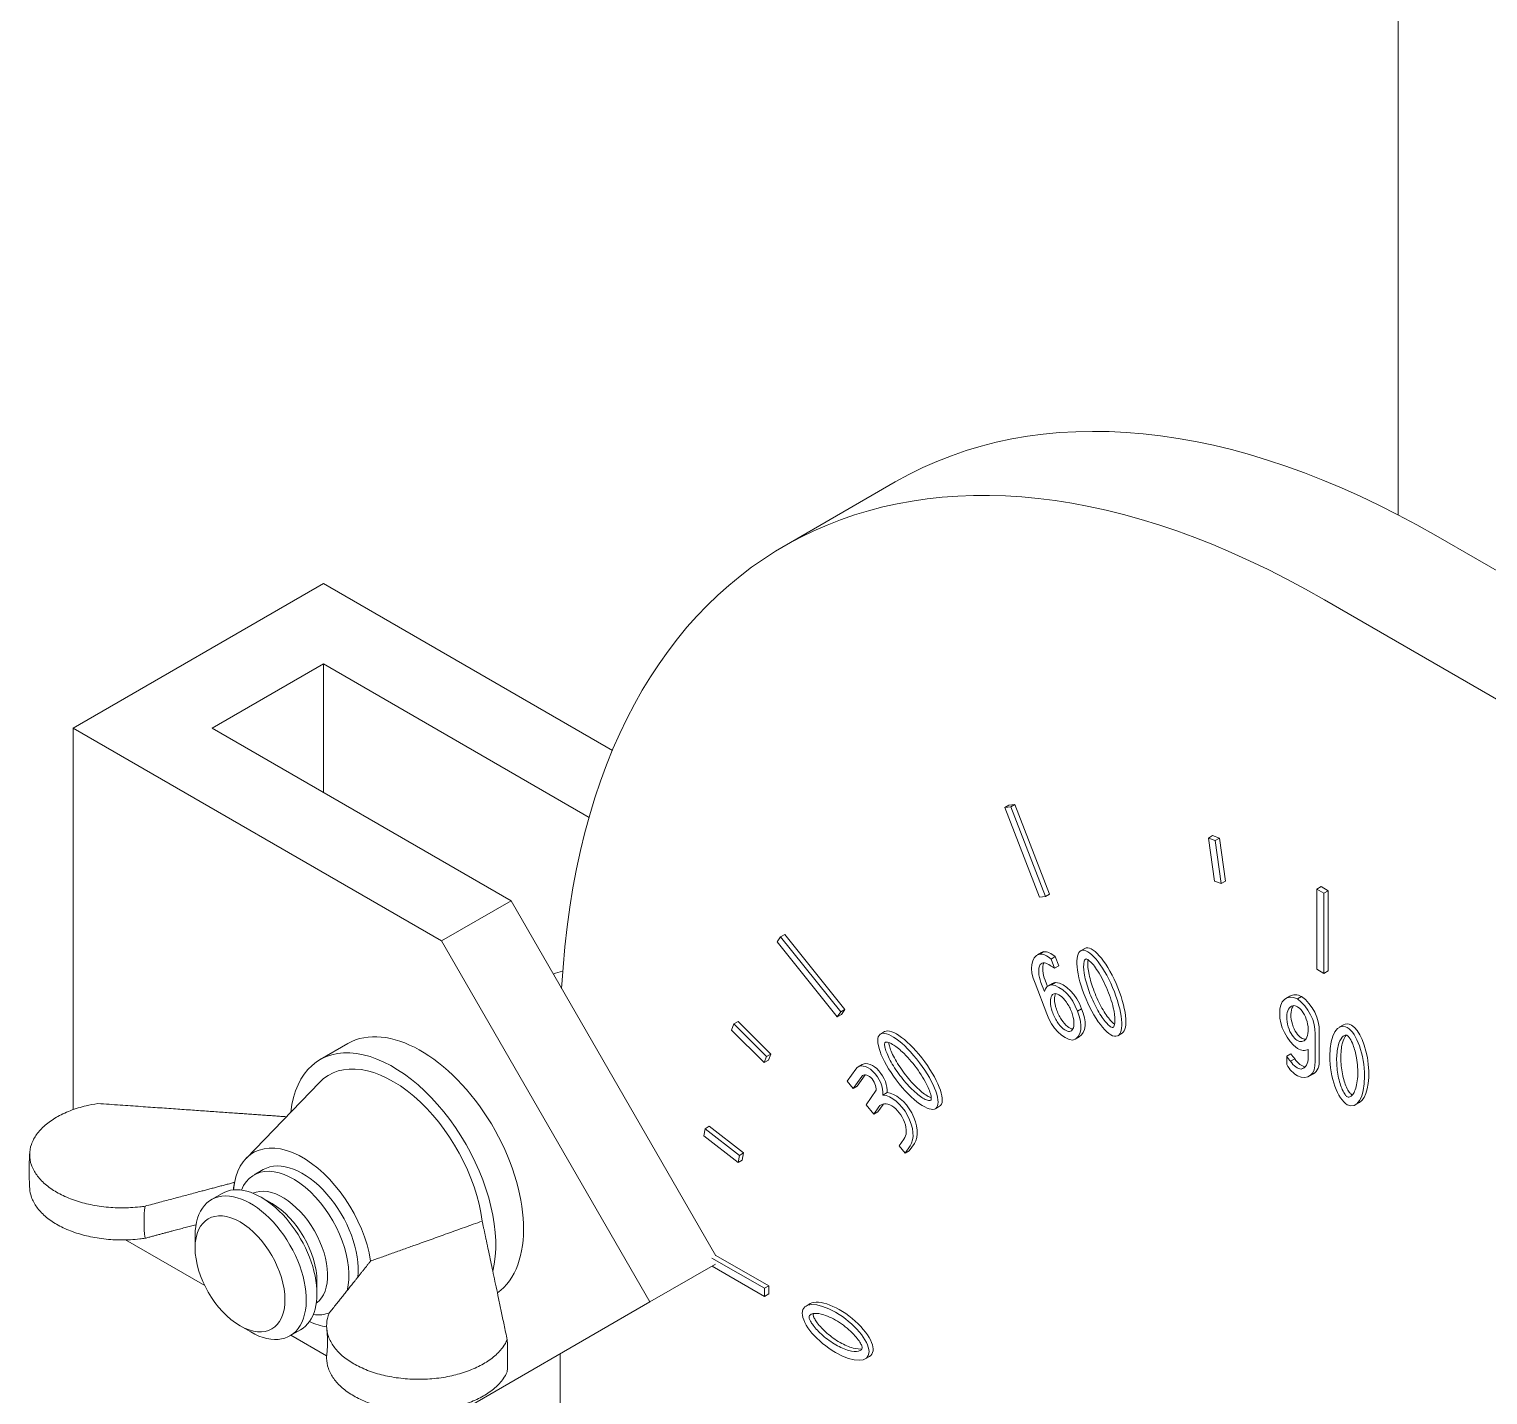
# Model space of a CAD drawing. Header units: inches. Extents: x -350577 to -266477, y -437959 to -377535.
# Drawn here: x -276978.1 to -276903.9, y -406615 to -406545.5 of the extents above; entities that cross this region are included whole.
import ezdxf

# ---------------------------------------------------------------- set-up
doc = ezdxf.new("R2010")
doc.units = ezdxf.units.IN
doc.header["$MEASUREMENT"] = 0
doc.layers.add('ORGINAL (itatec)', color=3, linetype='Continuous', lineweight=9)

msp = doc.modelspace()

# ---------------------------------------------------------------- linework, layer by layer
at = {"layer": 'ORGINAL (itatec)', "extrusion": (-5.55112e-17, 0.816497, 0.57735)}
for p, q in [((-276908.427, -406570.204), (-276908.427, -406482.032)), ((-276939.666, -406571.799), (-276934.009, -406568.533)), ((-276906.509, -406571.257), (-276897.317, -406576.564)), ((-276963.107, -406573.705), (-276975.835, -406581.054)), ((-276948.4, -406582.197), (-276963.107, -406573.705)), ((-276902.974, -406579.83), (-276912.166, -406574.523)), ((-276968.764, -406581.054), (-276963.107, -406577.788)), ((-276963.107, -406577.788), (-276949.587, -406585.594)), ((-276963.107, -406584.32), (-276963.107, -406577.788)), ((-276975.835, -406581.054), (-276957.097, -406591.872)), ((-276975.835, -406600.459), (-276975.835, -406581.054)), ((-276953.561, -406589.831), (-276968.764, -406581.054)), ((-276928.229, -406584.97), (-276928.441, -406585.093)), ((-276928.135, -406585.065), (-276928.441, -406585.093)), ((-276928.441, -406585.093), (-276926.673, -406589.649)), ((-276928.229, -406584.97), (-276927.923, -406584.943)), ((-276927.923, -406584.943), (-276928.135, -406585.065)), ((-276926.367, -406589.622), (-276928.135, -406585.065)), ((-276927.923, -406584.943), (-276926.155, -406589.499)), ((-276917.866, -406586.523), (-276918.078, -406586.645)), ((-276917.866, -406586.523), (-276917.517, -406586.653)), ((-276918.078, -406586.645), (-276917.771, -406588.833)), ((-276917.729, -406586.775), (-276918.078, -406586.645)), ((-276917.517, -406586.653), (-276917.729, -406586.775)), ((-276917.423, -406588.963), (-276917.729, -406586.775)), ((-276917.517, -406586.653), (-276917.21, -406588.84)), ((-276926.155, -406589.499), (-276926.367, -406589.622)), ((-276917.771, -406588.833), (-276917.423, -406588.963)), ((-276917.21, -406588.84), (-276917.423, -406588.963)), ((-276912.343, -406589.118), (-276912.555, -406589.24)), ((-276912.555, -406589.24), (-276912.555, -406593.323)), ((-276912.201, -406589.444), (-276912.555, -406589.24)), ((-276912.343, -406589.118), (-276911.989, -406589.322)), ((-276911.989, -406589.322), (-276912.201, -406589.444)), ((-276912.201, -406593.527), (-276912.201, -406589.444)), ((-276911.989, -406589.322), (-276911.989, -406593.404)), ((-276957.097, -406591.872), (-276953.561, -406589.831)), ((-276953.561, -406589.831), (-276943.134, -406607.892)), ((-276926.673, -406589.649), (-276926.367, -406589.622)), ((-276939.846, -406591.678), (-276940.023, -406591.929)), ((-276939.634, -406591.555), (-276939.846, -406591.678)), ((-276936.785, -406595.487), (-276939.846, -406591.678)), ((-276939.634, -406591.555), (-276936.572, -406595.364)), ((-276946.49, -406610.244), (-276957.097, -406591.872)), ((-276940.023, -406591.929), (-276936.961, -406595.738)), ((-276926.568, -406592.471), (-276926.78, -406592.594)), ((-276926.459, -406592.425), (-276926.671, -406592.547)), ((-276924.364, -406592.259), (-276924.576, -406592.382)), ((-276926.522, -406593.006), (-276926.642, -406593.075)), ((-276925.87, -406592.677), (-276926.082, -406592.8)), ((-276925.899, -406593.271), (-276926.082, -406592.8)), ((-276925.687, -406593.149), (-276925.899, -406593.271)), ((-276925.87, -406592.677), (-276925.687, -406593.149)), ((-276926.424, -406594.448), (-276926.598, -406593.997)), ((-276926.386, -406593.875), (-276926.264, -406594.191)), ((-276925.852, -406593.988), (-276926.064, -406594.111)), ((-276912.555, -406593.323), (-276912.201, -406593.527)), ((-276911.989, -406593.404), (-276912.201, -406593.527)), ((-276926.899, -406594.024), (-276926.292, -406595.587)), ((-276926.007, -406594.038), (-276926.219, -406594.161)), ((-276913.932, -406594.69), (-276914.144, -406594.813)), ((-276913.332, -406594.701), (-276913.544, -406594.824)), ((-276936.961, -406595.738), (-276936.785, -406595.487)), ((-276936.572, -406595.364), (-276936.785, -406595.487)), ((-276936.572, -406595.364), (-276936.749, -406595.616)), ((-276924.532, -406595.327), (-276924.744, -406595.449)), ((-276942.218, -406596.098), (-276942.339, -406596.412)), ((-276942.006, -406595.975), (-276942.218, -406596.098)), ((-276940.557, -406597.755), (-276942.218, -406596.098)), ((-276942.006, -406595.975), (-276940.345, -406597.632)), ((-276936.749, -406595.616), (-276936.961, -406595.738)), ((-276911.21, -406596.149), (-276911.422, -406596.272)), ((-276942.339, -406596.412), (-276940.678, -406598.069)), ((-276934.549, -406596.491), (-276934.762, -406596.613)), ((-276924.648, -406596.757), (-276924.86, -406596.879)), ((-276922.469, -406596.577), (-276922.681, -406596.7)), ((-276912.651, -406598.002), (-276912.651, -406596.601)), ((-276912.439, -406596.479), (-276912.439, -406597.879)), ((-276963.272, -406597.915), (-276961.857, -406597.099)), ((-276940.345, -406597.632), (-276940.557, -406597.755)), ((-276940.345, -406597.632), (-276940.466, -406597.946)), ((-276913.88, -406597.622), (-276914.092, -406597.744)), ((-276912.997, -406597.398), (-276912.997, -406597.802)), ((-276940.678, -406598.069), (-276940.557, -406597.755)), ((-276940.466, -406597.946), (-276940.678, -406598.069)), ((-276936.019, -406598.396), (-276936.455, -406599.017)), ((-276935.689, -406598.164), (-276935.901, -406598.287)), ((-276914.092, -406597.744), (-276914.092, -406598.167)), ((-276913.686, -406597.879), (-276913.898, -406598.002)), ((-276913.165, -406598.295), (-276913.348, -406598.401)), ((-276967.042, -406602.941), (-276963.308, -406599.076)), ((-276936.455, -406599.017), (-276936.155, -406599.39)), ((-276936.155, -406599.39), (-276935.719, -406598.769)), ((-276935.534, -406598.686), (-276935.943, -406599.268)), ((-276912.734, -406598.634), (-276912.946, -406598.757)), ((-276935.943, -406599.268), (-276936.155, -406599.39)), ((-276934.982, -406599.474), (-276935.498, -406600.208)), ((-276934.426, -406599.596), (-276934.638, -406599.718)), ((-276935.498, -406600.208), (-276935.105, -406600.696)), ((-276935.105, -406600.696), (-276934.843, -406600.322)), ((-276934.893, -406600.574), (-276935.105, -406600.696)), ((-276934.63, -406600.2), (-276934.893, -406600.574)), ((-276931.758, -406600.29), (-276931.97, -406600.413)), ((-276910.391, -406600.101), (-276910.603, -406600.223)), ((-276943.684, -406601.429), (-276943.745, -406601.795)), ((-276943.472, -406601.306), (-276943.684, -406601.429)), ((-276941.943, -406602.788), (-276943.684, -406601.429)), ((-276943.472, -406601.306), (-276941.731, -406602.666)), ((-276943.745, -406601.795), (-276942.004, -406603.155)), ((-276933.569, -406601.958), (-276933.813, -406602.304)), ((-276942.004, -406603.155), (-276941.943, -406602.788)), ((-276941.731, -406602.666), (-276941.943, -406602.788)), ((-276941.731, -406602.666), (-276941.792, -406603.033)), ((-276933.813, -406602.304), (-276933.513, -406602.677)), ((-276933.513, -406602.677), (-276933.25, -406602.304)), ((-276933.3, -406602.555), (-276933.513, -406602.677)), ((-276933.038, -406602.181), (-276933.3, -406602.555)), ((-276966.168, -406603.514), (-276966.639, -406603.785)), ((-276941.792, -406603.033), (-276942.004, -406603.155)), ((-276968.265, -406604.725), (-276968.808, -406605.038)), ((-276965.723, -406605.236), (-276966.265, -406604.923)), ((-276973.171, -406607.087), (-276969.146, -406609.411)), ((-276969.636, -406607.495), (-276969.636, -406606.869)), ((-276940.662, -406609.55), (-276943.335, -406608.008)), ((-276943.145, -406607.872), (-276940.45, -406609.428)), ((-276946.49, -406610.244), (-276943.155, -406608.318)), ((-276943.33, -406608.419), (-276940.662, -406609.959)), ((-276963.437, -406609.196), (-276963.437, -406609.822)), ((-276940.45, -406609.428), (-276940.662, -406609.55)), ((-276940.662, -406609.959), (-276940.662, -406609.55)), ((-276940.45, -406609.428), (-276940.45, -406609.836)), ((-276957.097, -406616.367), (-276946.49, -406610.244)), ((-276940.45, -406609.836), (-276940.662, -406609.959)), ((-276938.339, -406610.329), (-276938.551, -406610.451)), ((-276967.35, -406611.455), (-276966.808, -406611.768)), ((-276964.265, -406611.653), (-276964.808, -406611.966)), ((-276964.764, -406611.941), (-276962.943, -406612.992)), ((-276951.057, -406615.756), (-276951.057, -406612.88)), ((-276935.326, -406613.014), (-276935.538, -406613.136))]:
    msp.add_line(p, q, dxfattribs=at)
at = {"layer": 'ORGINAL (itatec)'}
for centre, major_axis, ratio, start_param, end_param in [((-276912.166, -406619.43), (-27.5, 47.631), 0.57735, -0.785398, 0.724686), ((-276923.628, -406594.541), (-0.922, 2.171), 0.312199, -3.242125545073279, 3.041059762106308), ((-276926.059, -406593.842), (-0.721, 1.248), 0.57735, -0.141741, 1.388186), ((-276926.282, -406593.574), (-0.563, 0.975), 0.57735, -1.039213, -0.276104), ((-276925.639, -406593.808), (0.61, -1.057), 0.57735, -2.70832, -1.832596), ((-276925.656, -406595.136), (-0.563, 0.976), 0.57735, -0.24748, 0.515602), ((-276925.666, -406595.428), (-0.723, 1.252), 0.57735, -1.90853, -0.385113), ((-276913.426, -406596.057), (-0.718, 1.244), 0.57735, -0.668726, 0.867974), ((-276925.578, -406595.635), (0.718, -1.244), 0.57735, -0.145127, 1.391573), ((-276913.664, -406595.921), (-0.719, 1.245), 0.57735, -2.437569, -0.903272), ((-276925.373, -406595.616), (0.719, -1.245), 0.57735, -1.91397, -0.379673), ((-276913.419, -406596.247), (0.723, -1.252), 0.57735, -2.432129, -0.908712), ((-276911.012, -406598.247), (0.271, -2.024), 0.416622, -3.452255772542332, 2.830929534637255), ((-276933.366, -406598.513), (1.419, -1.884), 0.312199, -3.041059762106306, 3.24212554507328), ((-276911.624, -406595.163), (2.801, -4.852), 0.57735, -1.391026, -1.332671), ((-276913.556, -406596.42), (0.563, -0.976), 0.57735, -0.771079, -0.007997), ((-276935.376, -406599.196), (-0.525, 0.909), 0.57735, -2.468655, 0.261799), ((-276913.533, -406597.834), (0.563, -0.975), 0.57735, -1.562812, -0.799703), ((-276913.353, -406597.596), (0.374, -0.648), 0.57735, -1.465033, -0.388064), ((-276913.666, -406597.509), (0.721, -1.248), 0.57735, -0.665339, 0.864588), ((-276934.196, -406601.127), (0.772, -1.338), 0.57735, 0.261799, 2.773011), ((-276933.984, -406601.004), (-0.528, 0.915), 0.57735, 0.202222, 0.261799), ((-276964.639, -406607.249), (-2, 3.464), 0.57735, -2.61801, 0.418799), ((-276966.265, -406608.189), (2, -3.464), 0.57735, 0, 3.141593), ((-276964.168, -406606.978), (2.5, -4.33), 0.57735, -2.557552, -2.454819), ((-276965.181, -406607.563), (1.617, -2.8), 0.57735, 0.060108, 3.081485), ((-276966.808, -406608.502), (2, -3.464), 0.57735, -0.785398, 3.926991), ((-276967.49, -406608.896), (3.355, -5.811), 0.57735, -2.505781, -2.206608), ((-276967.35, -406608.815), (-1.617, 2.8), 0.57735, 0.785398, 7.068583), ((-276965.723, -406607.876), (-1.617, 2.8), 0.57735, -2.356194, -0.785398), ((-276937.045, -406611.794), (1.618, -1.247), 0.416622, -2.830929534637253, 3.452255772542333), ((-276964.639, -406607.249), (2, -3.464), 0.57735, -0.418799, -0.077967), ((-276964.168, -406606.978), (-7.379, 12.781), 0.57735, -2.424005, -2.288384)]:
    msp.add_ellipse(centre, major_axis=major_axis, ratio=ratio, start_param=start_param, end_param=end_param, dxfattribs=at)
at = {"layer": 'ORGINAL (itatec)', "extrusion": (3.29081e-16, 3.18193e-16, -1)}
msp.add_ellipse((-276906.509, -406616.164), major_axis=(-27.5, 47.631), ratio=0.57735, start_param=0, end_param=0.785398, dxfattribs=at)
at = {"layer": 'ORGINAL (itatec)', "extrusion": (2.05178e-16, 3.10756e-16, -1)}
msp.add_ellipse((-276925.847, -406593.719), major_axis=(-0.721, 1.248), ratio=0.57735, start_param=0, end_param=0.141741, dxfattribs=at)
at = {"layer": 'ORGINAL (itatec)', "extrusion": (-1.55378e-16, 1.02589e-16, -1)}
msp.add_ellipse((-276926.07, -406593.452), major_axis=(-0.563, 0.975), ratio=0.57735, start_param=0.276104, end_param=1.039213, dxfattribs=at)
at = {"layer": 'ORGINAL (itatec)', "extrusion": (1.46979e-16, 3.63966e-16, -1)}
msp.add_ellipse((-276923.416, -406594.418), major_axis=(-0.922, 2.171), ratio=0.312199, start_param=-0.03826, end_param=3.103332, dxfattribs=at)
at = {"layer": 'ORGINAL (itatec)', "extrusion": (6.09555e-17, 2.27489e-16, -1)}
msp.add_ellipse((-276925.851, -406593.931), major_axis=(-0.61, 1.057), ratio=0.57735, start_param=-1.308997, end_param=-0.372984, dxfattribs=at)
at = {"layer": 'ORGINAL (itatec)', "extrusion": (3.494e-16, 3.94022e-16, -1)}
msp.add_ellipse((-276926.212, -406593.68), major_axis=(-0.374, 0.648), ratio=0.57735, start_param=-0.160598, end_param=0.941434, dxfattribs=at)
at = {"layer": 'ORGINAL (itatec)', "extrusion": (1.60822e-16, 2.21048e-16, -1)}
msp.add_ellipse((-276926.224, -406597.643), major_axis=(2.801, -4.852), ratio=0.57735, start_param=-2.33252, end_param=-2.274166, dxfattribs=at)
at = {"layer": 'ORGINAL (itatec)', "extrusion": (6.4674e-17, 1.65537e-16, -1)}
msp.add_ellipse((-276948.965, -406598.2), major_axis=(-2.625, 4.547), ratio=0.57735, start_param=0.067395, end_param=0.227537, dxfattribs=at)
at = {"layer": 'ORGINAL (itatec)', "extrusion": (5.72369e-17, 2.89441e-16, -1)}
msp.add_ellipse((-276925.444, -406595.014), major_axis=(-0.563, 0.976), ratio=0.57735, start_param=0, end_param=0.24748, dxfattribs=at)
at = {"layer": 'ORGINAL (itatec)', "extrusion": (2.29215e-16, 3.24633e-16, -1)}
for centre, major_axis, start_param, end_param in [((-276925.453, -406595.306), (-0.723, 1.252), 0.385113, 1.90853), ((-276925.366, -406595.513), (0.718, -1.244), -1.391573, 0)]:
    msp.add_ellipse(centre, major_axis=major_axis, ratio=0.57735, start_param=start_param, end_param=end_param, dxfattribs=at)
at = {"layer": 'ORGINAL (itatec)', "extrusion": (2.5697e-16, 2.76559e-16, -1)}
msp.add_ellipse((-276913.214, -406595.934), major_axis=(-0.718, 1.244), ratio=0.57735, start_param=0, end_param=0.668726, dxfattribs=at)
at = {"layer": 'ORGINAL (itatec)', "extrusion": (1.0903e-16, 2.55245e-16, -1)}
for centre, major_axis, start_param, end_param in [((-276913.452, -406595.798), (0.719, -1.245), -2.238321, -0.704024), ((-276935.164, -406599.074), (-0.525, 0.909), 0, 2.468655), ((-276913.565, -406597.718), (0.374, -0.648), 0.363001, 1.465033)]:
    msp.add_ellipse(centre, major_axis=major_axis, ratio=0.57735, start_param=start_param, end_param=end_param, dxfattribs=at)
at = {"layer": 'ORGINAL (itatec)', "extrusion": (1.84859e-16, 2.34926e-16, -1)}
msp.add_ellipse((-276958.157, -406603.507), major_axis=(-3.7, 6.409), ratio=0.57735, start_param=0, end_param=3.085176, dxfattribs=at)
at = {"layer": 'ORGINAL (itatec)', "extrusion": (2.52063e-16, 3.13744e-16, -1)}
for start_param, end_param in [(2.971686, 3.452256), (-2.83093, -0.169906)]:
    msp.add_ellipse((-276910.8, -406598.125), major_axis=(0.271, -2.024), ratio=0.416622, start_param=start_param, end_param=end_param, dxfattribs=at)
at = {"layer": 'ORGINAL (itatec)', "extrusion": (1.88295e-16, 2.11338e-16, -1)}
msp.add_ellipse((-276933.154, -406598.391), major_axis=(1.419, -1.884), ratio=0.312199, start_param=-3.103332, end_param=0.03826, dxfattribs=at)
at = {"layer": 'ORGINAL (itatec)', "extrusion": (1.28814e-17, 1.99733e-16, -1)}
msp.add_ellipse((-276959.572, -406604.324), major_axis=(-3.7, 6.409), ratio=0.57735, start_param=-0.662249, end_param=2.593965, dxfattribs=at)
at = {"layer": 'ORGINAL (itatec)', "extrusion": (3.73437e-16, 4.079e-16, -1)}
msp.add_ellipse((-276959.572, -406604.324), major_axis=(-3.25, 5.629), ratio=0.57735, start_param=-0.163911, end_param=2.201735, dxfattribs=at)
at = {"layer": 'ORGINAL (itatec)', "extrusion": (8.1274e-17, 3.03319e-16, -1)}
msp.add_ellipse((-276911.836, -406595.285), major_axis=(-2.801, 4.852), ratio=0.57735, start_param=-1.808921, end_param=-1.750567, dxfattribs=at)
at = {"layer": 'ORGINAL (itatec)', "extrusion": (3.05044e-16, 3.04315e-16, -1)}
msp.add_ellipse((-276913.86, -406597.304), major_axis=(0.61, -1.057), ratio=0.57735, start_param=-0.785398, end_param=0.150615, dxfattribs=at)
at = {"layer": 'ORGINAL (itatec)', "extrusion": (3.12481e-16, 1.80411e-16, -1)}
msp.add_ellipse((-276913.454, -406597.386), major_axis=(0.721, -1.248), ratio=0.57735, start_param=-0.864588, end_param=0, dxfattribs=at)
at = {"layer": 'ORGINAL (itatec)', "extrusion": (1.12748e-16, 1.93293e-16, -1)}
msp.add_ellipse((-276935.376, -406599.196), major_axis=(-0.28, 0.485), ratio=0.57735, start_param=-0.261799, end_param=2.468655, dxfattribs=at)
at = {"layer": 'ORGINAL (itatec)', "extrusion": (8.49925e-17, 2.41367e-16, -1)}
for centre, major_axis, start_param, end_param in [((-276933.984, -406601.004), (-0.772, 1.338), 0.368582, 2.879793), ((-276964.168, -406606.978), (-2.5, 4.33), -2.709254, -2.454819)]:
    msp.add_ellipse(centre, major_axis=major_axis, ratio=0.57735, start_param=start_param, end_param=end_param, dxfattribs=at)
at = {"layer": 'ORGINAL (itatec)', "extrusion": (-7.43708e-18, 1.23904e-16, -1)}
msp.add_ellipse((-276934.196, -406601.127), major_axis=(-0.528, 0.915), ratio=0.57735, start_param=-0.261799, end_param=2.932223, dxfattribs=at)
at = {"layer": 'ORGINAL (itatec)', "extrusion": (3.77155e-16, 3.45948e-16, -1)}
msp.add_ellipse((-276964.168, -406606.978), major_axis=(-2.5, 4.33), ratio=0.57735, start_param=-0.686773, end_param=2.154837, dxfattribs=at)
at = {"layer": 'ORGINAL (itatec)', "extrusion": (9.16287e-18, 2.61685e-16, -1)}
msp.add_ellipse((-276964.168, -406606.978), major_axis=(-2, 3.464), ratio=0.57735, start_param=0, end_param=2.474785, dxfattribs=at)
at = {"layer": 'ORGINAL (itatec)', "extrusion": (1.0528e-16, 4.09442e-16, -1)}
msp.add_ellipse((-276936.833, -406611.671), major_axis=(1.618, -1.247), ratio=0.416622, start_param=-2.971686, end_param=0.169906, dxfattribs=at)
at = {"layer": 'ORGINAL (itatec)'}
for points, knots in [([(-276922.952, -406596.284), (-276922.966, -406596.285), (-276922.982, -406596.283), (-276923.034, -406596.259), (-276923.07, -406596.237), (-276923.163, -406596.161), (-276923.219, -406596.106), (-276923.407, -406595.889), (-276923.558, -406595.673), (-276923.847, -406595.16), (-276923.987, -406594.864), (-276924.216, -406594.269), (-276924.306, -406593.97), (-276924.415, -406593.447), (-276924.434, -406593.224), (-276924.416, -406592.972), (-276924.398, -406592.904), (-276924.357, -406592.821), (-276924.335, -406592.806), (-276924.302, -406592.796), (-276924.288, -406592.796), (-276924.24, -406592.813), (-276924.204, -406592.831), (-276924.109, -406592.907), (-276924.049, -406592.964), (-276923.914, -406593.117), (-276923.84, -406593.214), (-276923.594, -406593.575), (-276923.414, -406593.903), (-276923.113, -406594.598), (-276922.99, -406594.963), (-276922.86, -406595.523), (-276922.832, -406595.737), (-276922.829, -406596.028), (-276922.843, -406596.124), (-276922.882, -406596.233), (-276922.902, -406596.258), (-276922.931, -406596.279), (-276922.941, -406596.283), (-276922.952, -406596.284)], [0, 0, 0, 0, 0.222222, 0.222222, 0.444445, 0.444445, 0.666667, 0.666667, 1.122754, 1.122754, 1.578841, 1.578841, 2.034928, 2.034928, 2.491015, 2.491015, 2.781788, 2.781788, 3.072562, 3.072562, 3.315577, 3.315577, 3.558592, 3.558592, 3.801608, 3.801608, 4.044623, 4.044623, 4.584711, 4.584711, 5.1248, 5.1248, 5.531628, 5.531628, 5.852597, 5.852597, 6.110381, 6.110381, 6.283185, 6.283185, 6.283185, 6.283185]), ([(-276924.197, -406592.839), (-276924.203, -406592.87), (-276924.208, -406592.907), (-276924.222, -406593.101), (-276924.203, -406593.325), (-276924.093, -406593.848), (-276924.004, -406594.147), (-276923.775, -406594.742), (-276923.635, -406595.038), (-276923.346, -406595.55), (-276923.195, -406595.766), (-276923.007, -406595.983), (-276922.951, -406596.038), (-276922.883, -406596.094), (-276922.864, -406596.108), (-276922.847, -406596.12)], [-2.613722, -2.613722, -2.613722, -2.613722, -2.491015, -2.491015, -2.034928, -2.034928, -1.578841, -1.578841, -1.122754, -1.122754, -0.666667, -0.666667, -0.444445, -0.444445, -0.342526, -0.342526, -0.342526, -0.342526]), ([(-276925.145, -406596.479), (-276925.16, -406596.481), (-276925.175, -406596.481), (-276925.267, -406596.471), (-276925.357, -406596.43), (-276925.56, -406596.266), (-276925.672, -406596.141), (-276925.873, -406595.835), (-276925.962, -406595.654), (-276926.084, -406595.296), (-276926.117, -406595.121), (-276926.121, -406594.835), (-276926.093, -406594.725), (-276926.002, -406594.586), (-276925.941, -406594.556), (-276925.795, -406594.557), (-276925.709, -406594.59), (-276925.51, -406594.737), (-276925.399, -406594.853), (-276925.193, -406595.148), (-276925.1, -406595.326), (-276924.966, -406595.683), (-276924.927, -406595.862), (-276924.911, -406596.161), (-276924.933, -406596.28), (-276925.016, -406596.435), (-276925.075, -406596.473), (-276925.145, -406596.479)], [-6.283185, -6.283185, -6.283185, -6.283185, -6.173615, -6.173615, -5.659147, -5.659147, -5.14468, -5.14468, -4.630212, -4.630212, -4.115744, -4.115744, -3.601276, -3.601276, -3.086808, -3.086808, -2.57234, -2.57234, -2.057872, -2.057872, -1.543404, -1.543404, -1.028936, -1.028936, -0.514468, -0.514468, 0, 0, 0, 0]), ([(-276925.849, -406594.557), (-276925.886, -406594.627), (-276925.908, -406594.728), (-276925.905, -406594.999), (-276925.872, -406595.174), (-276925.75, -406595.531), (-276925.661, -406595.712), (-276925.46, -406596.019), (-276925.348, -406596.144), (-276925.145, -406596.308), (-276925.055, -406596.349), (-276924.978, -406596.357), (-276924.976, -406596.357), (-276924.974, -406596.357)], [3.657273, 3.657273, 3.657273, 3.657273, 4.115744, 4.115744, 4.630212, 4.630212, 5.14468, 5.14468, 5.659147, 5.659147, 6.173615, 6.173615, 6.184872, 6.184872, 6.184872, 6.184872]), ([(-276913.544, -406595.224), (-276913.527, -406595.234), (-276913.51, -406595.245), (-276913.412, -406595.317), (-276913.329, -406595.407), (-276913.173, -406595.655), (-276913.103, -406595.812), (-276913.011, -406596.147), (-276912.99, -406596.322), (-276913.009, -406596.63), (-276913.048, -406596.762), (-276913.168, -406596.941), (-276913.247, -406596.989), (-276913.408, -406597.008), (-276913.49, -406596.983), (-276913.651, -406596.877), (-276913.734, -406596.794), (-276913.892, -406596.56), (-276913.965, -406596.409), (-276914.067, -406596.079), (-276914.095, -406595.902), (-276914.088, -406595.585), (-276914.055, -406595.447), (-276913.944, -406595.251), (-276913.867, -406595.194), (-276913.707, -406595.158), (-276913.625, -406595.177), (-276913.544, -406595.224)], [-6.283185, -6.283185, -6.283185, -6.283185, -6.173615, -6.173615, -5.659147, -5.659147, -5.14468, -5.14468, -4.630212, -4.630212, -4.115744, -4.115744, -3.601276, -3.601276, -3.086808, -3.086808, -2.57234, -2.57234, -2.057872, -2.057872, -1.543404, -1.543404, -1.028936, -1.028936, -0.514468, -0.514468, 0, 0, 0, 0]), ([(-276913.75, -406595.17), (-276913.763, -406595.187), (-276913.776, -406595.206), (-276913.843, -406595.324), (-276913.876, -406595.463), (-276913.882, -406595.779), (-276913.855, -406595.956), (-276913.753, -406596.286), (-276913.68, -406596.438), (-276913.522, -406596.672), (-276913.439, -406596.755), (-276913.281, -406596.858), (-276913.204, -406596.883), (-276913.127, -406596.877)], [0.922037, 0.922037, 0.922037, 0.922037, 1.028936, 1.028936, 1.543404, 1.543404, 2.057872, 2.057872, 2.57234, 2.57234, 3.086808, 3.086808, 3.577082, 3.577082, 3.577082, 3.577082]), ([(-276911.012, -406596.686), (-276910.999, -406596.693), (-276910.987, -406596.703), (-276910.945, -406596.743), (-276910.912, -406596.782), (-276910.822, -406596.925), (-276910.764, -406597.041), (-276910.642, -406597.364), (-276910.581, -406597.587), (-276910.483, -406598.138), (-276910.461, -406598.476), (-276910.498, -406599.08), (-276910.556, -406599.345), (-276910.674, -406599.608), (-276910.715, -406599.674), (-276910.799, -406599.769), (-276910.841, -406599.799), (-276910.915, -406599.829), (-276910.946, -406599.829), (-276910.993, -406599.821), (-276911.009, -406599.813), (-276911.05, -406599.782), (-276911.08, -406599.754), (-276911.162, -406599.638), (-276911.213, -406599.551), (-276911.341, -406599.26), (-276911.417, -406599.022), (-276911.521, -406598.5), (-276911.55, -406598.217), (-276911.552, -406597.683), (-276911.525, -406597.432), (-276911.424, -406597.024), (-276911.349, -406596.868), (-276911.233, -406596.733), (-276911.194, -406596.703), (-276911.124, -406596.67), (-276911.094, -406596.666), (-276911.046, -406596.67), (-276911.029, -406596.676), (-276911.012, -406596.686)], [-6.283185, -6.283185, -6.283185, -6.283185, -6.110381, -6.110381, -5.852597, -5.852597, -5.531628, -5.531628, -5.1248, -5.1248, -4.584711, -4.584711, -4.044623, -4.044623, -3.801608, -3.801608, -3.558592, -3.558592, -3.315577, -3.315577, -3.072562, -3.072562, -2.781788, -2.781788, -2.491015, -2.491015, -2.034928, -2.034928, -1.578841, -1.578841, -1.122754, -1.122754, -0.666667, -0.666667, -0.444445, -0.444445, -0.222222, -0.222222, 0, 0, 0, 0]), ([(-276911.07, -406596.668), (-276911.144, -406596.761), (-276911.214, -406596.911), (-276911.313, -406597.309), (-276911.34, -406597.561), (-276911.338, -406598.095), (-276911.309, -406598.378), (-276911.205, -406598.899), (-276911.129, -406599.138), (-276911.001, -406599.428), (-276910.95, -406599.516), (-276910.868, -406599.632), (-276910.838, -406599.66), (-276910.797, -406599.69), (-276910.781, -406599.698), (-276910.753, -406599.703), (-276910.748, -406599.704), (-276910.743, -406599.704)], [0.687783, 0.687783, 0.687783, 0.687783, 1.122754, 1.122754, 1.578841, 1.578841, 2.034928, 2.034928, 2.491015, 2.491015, 2.781788, 2.781788, 3.072562, 3.072562, 3.315577, 3.315577, 3.364068, 3.364068, 3.364068, 3.364068]), ([(-276934.537, -406597.056), (-276934.531, -406597.047), (-276934.523, -406597.04), (-276934.49, -406597.025), (-276934.458, -406597.02), (-276934.344, -406597.042), (-276934.254, -406597.077), (-276934.003, -406597.226), (-276933.832, -406597.357), (-276933.413, -406597.749), (-276933.157, -406598.038), (-276932.707, -406598.646), (-276932.512, -406598.966), (-276932.322, -406599.36), (-276932.276, -406599.472), (-276932.21, -406599.666), (-276932.191, -406599.746), (-276932.173, -406599.867), (-276932.175, -406599.906), (-276932.185, -406599.957), (-276932.192, -406599.969), (-276932.217, -406599.993), (-276932.24, -406600.004), (-276932.333, -406599.998), (-276932.402, -406599.98), (-276932.628, -406599.869), (-276932.812, -406599.741), (-276933.21, -406599.385), (-276933.424, -406599.158), (-276933.825, -406598.662), (-276934.012, -406598.393), (-276934.311, -406597.886), (-276934.423, -406597.648), (-276934.516, -406597.376), (-276934.536, -406597.3), (-276934.556, -406597.182), (-276934.557, -406597.139), (-276934.551, -406597.083), (-276934.545, -406597.068), (-276934.537, -406597.056)], [-6.283185, -6.283185, -6.283185, -6.283185, -6.110381, -6.110381, -5.852597, -5.852597, -5.531628, -5.531628, -5.1248, -5.1248, -4.584711, -4.584711, -4.044623, -4.044623, -3.801608, -3.801608, -3.558592, -3.558592, -3.315577, -3.315577, -3.072562, -3.072562, -2.781788, -2.781788, -2.491015, -2.491015, -2.034928, -2.034928, -1.578841, -1.578841, -1.122754, -1.122754, -0.666667, -0.666667, -0.444445, -0.444445, -0.222222, -0.222222, 0, 0, 0, 0]), ([(-276934.343, -406597.047), (-276934.341, -406597.068), (-276934.339, -406597.091), (-276934.324, -406597.178), (-276934.304, -406597.253), (-276934.21, -406597.525), (-276934.099, -406597.764), (-276933.8, -406598.271), (-276933.613, -406598.539), (-276933.212, -406599.035), (-276932.998, -406599.262), (-276932.6, -406599.619), (-276932.416, -406599.747), (-276932.241, -406599.832), (-276932.207, -406599.846), (-276932.177, -406599.856)], [0.342526, 0.342526, 0.342526, 0.342526, 0.444445, 0.444445, 0.666667, 0.666667, 1.122754, 1.122754, 1.578841, 1.578841, 2.034928, 2.034928, 2.491015, 2.491015, 2.613722, 2.613722, 2.613722, 2.613722]), ([(-276972.182, -406605.37), (-276972.271, -406605.384), (-276972.361, -406605.395), (-276972.761, -406605.441), (-276973.076, -406605.456), (-276973.654, -406605.455), (-276973.97, -406605.438), (-276974.589, -406605.366), (-276974.892, -406605.311), (-276975.427, -406605.183), (-276975.708, -406605.098), (-276976.233, -406604.895), (-276976.476, -406604.777), (-276976.885, -406604.541), (-276977.089, -406604.401), (-276977.439, -406604.098), (-276977.586, -406603.937), (-276977.807, -406603.629), (-276977.902, -406603.455), (-276978.025, -406603.099), (-276978.053, -406602.917), (-276978.054, -406602.585), (-276978.026, -406602.404), (-276977.904, -406602.048), (-276977.81, -406601.874), (-276977.59, -406601.568), (-276977.444, -406601.407), (-276977.096, -406601.106), (-276976.894, -406600.966), (-276976.691, -406600.849), (-276976.488, -406600.732), (-276976.246, -406600.615), (-276975.725, -406600.414), (-276975.446, -406600.33), (-276974.994, -406600.222), (-276974.791, -406600.182), (-276974.58, -406600.15)], [-11.506271, -11.506271, -11.506271, -11.506271, -11.25178, -11.25178, -10.386265, -10.386265, -9.517507, -9.517507, -8.648749, -8.648749, -7.780279, -7.780279, -6.911808, -6.911808, -6.04493, -6.04493, -5.178053, -5.178053, -4.313667, -4.313667, -3.449282, -3.449282, -2.586495, -2.586495, -1.723708, -1.723708, -0.861854, -0.861854, 0, 0, 0, 0.861854, 0.861854, 1.723708, 1.723708, 2.328505, 2.328505, 2.328505, 2.328505]), ([(-276978.051, -406602.65), (-276978.058, -406602.772), (-276978.064, -406602.893), (-276978.073, -406603.136), (-276978.076, -406603.258), (-276978.079, -406603.501), (-276978.079, -406603.623), (-276978.076, -406603.866), (-276978.073, -406603.988), (-276978.064, -406604.232), (-276978.058, -406604.354), (-276978.051, -406604.476)], [6.2124636, 6.2124636, 6.2124636, 6.2124636, 6.2409913, 6.2409913, 6.2695189, 6.2695189, 6.2980465, 6.2980465, 6.3265742, 6.3265742, 6.3551018, 6.3551018, 6.3551018, 6.3551018]), ([(-276978.051, -406604.476), (-276978.042, -406604.616), (-276978.014, -406604.764), (-276977.902, -406605.088), (-276977.807, -406605.262), (-276977.586, -406605.57), (-276977.439, -406605.731), (-276977.089, -406606.034), (-276976.885, -406606.174), (-276976.476, -406606.41), (-276976.233, -406606.528), (-276975.708, -406606.731), (-276975.427, -406606.816), (-276974.892, -406606.944), (-276974.589, -406606.999), (-276973.97, -406607.071), (-276973.654, -406607.088), (-276973.076, -406607.089), (-276972.761, -406607.073), (-276972.361, -406607.028), (-276972.271, -406607.017), (-276972.182, -406607.003)], [3.605748, 3.605748, 3.605748, 3.605748, 4.313667, 4.313667, 5.178053, 5.178053, 6.04493, 6.04493, 6.911808, 6.911808, 7.780279, 7.780279, 8.648749, 8.648749, 9.517507, 9.517507, 10.386265, 10.386265, 11.25178, 11.25178, 11.506271, 11.506271, 11.506271, 11.506271]), ([(-276953.756, -406612.172), (-276953.811, -406612.294), (-276953.881, -406612.412), (-276954.068, -406612.673), (-276954.214, -406612.834), (-276954.562, -406613.134), (-276954.764, -406613.274), (-276954.967, -406613.391), (-276955.17, -406613.509), (-276955.412, -406613.625), (-276955.933, -406613.826), (-276956.212, -406613.91), (-276956.743, -406614.037), (-276957.044, -406614.092), (-276957.66, -406614.162), (-276957.974, -406614.178), (-276958.549, -406614.178), (-276958.864, -406614.161), (-276959.48, -406614.09), (-276959.782, -406614.036), (-276960.315, -406613.908), (-276960.595, -406613.823), (-276961.119, -406613.621), (-276961.362, -406613.504), (-276961.771, -406613.267), (-276961.975, -406613.127), (-276962.326, -406612.824), (-276962.473, -406612.662), (-276962.696, -406612.353), (-276962.791, -406612.178), (-276962.916, -406611.82), (-276962.945, -406611.638), (-276962.947, -406611.304), (-276962.92, -406611.122), (-276962.842, -406610.892), (-276962.821, -406610.839), (-276962.798, -406610.788)], [-2.328505, -2.328505, -2.328505, -2.328505, -1.723708, -1.723708, -0.861854, -0.861854, 0, 0, 0, 0.861854, 0.861854, 1.723708, 1.723708, 2.586495, 2.586495, 3.449282, 3.449282, 4.313667, 4.313667, 5.178053, 5.178053, 6.04493, 6.04493, 6.911808, 6.911808, 7.780279, 7.780279, 8.648749, 8.648749, 9.517507, 9.517507, 10.386265, 10.386265, 11.25178, 11.25178, 11.506271, 11.506271, 11.506271, 11.506271]), ([(-276938.397, -406611.013), (-276938.397, -406610.998), (-276938.395, -406610.984), (-276938.381, -406610.945), (-276938.364, -406610.916), (-276938.285, -406610.858), (-276938.214, -406610.832), (-276937.995, -406610.818), (-276937.833, -406610.841), (-276937.404, -406610.975), (-276937.122, -406611.113), (-276936.581, -406611.467), (-276936.323, -406611.683), (-276936.035, -406611.986), (-276935.958, -406612.078), (-276935.834, -406612.246), (-276935.787, -406612.322), (-276935.724, -406612.444), (-276935.708, -406612.49), (-276935.692, -406612.553), (-276935.691, -406612.572), (-276935.696, -406612.616), (-276935.706, -406612.645), (-276935.765, -406612.706), (-276935.816, -406612.735), (-276936.003, -406612.775), (-276936.172, -406612.765), (-276936.572, -406612.655), (-276936.802, -406612.556), (-276937.263, -406612.291), (-276937.495, -406612.126), (-276937.898, -406611.776), (-276938.07, -406611.591), (-276938.246, -406611.355), (-276938.291, -406611.285), (-276938.355, -406611.167), (-276938.373, -406611.121), (-276938.394, -406611.053), (-276938.397, -406611.032), (-276938.397, -406611.013)], [-6.283185, -6.283185, -6.283185, -6.283185, -6.110381, -6.110381, -5.852597, -5.852597, -5.531628, -5.531628, -5.1248, -5.1248, -4.584711, -4.584711, -4.044623, -4.044623, -3.801608, -3.801608, -3.558592, -3.558592, -3.315577, -3.315577, -3.072562, -3.072562, -2.781788, -2.781788, -2.491015, -2.491015, -2.034928, -2.034928, -1.578841, -1.578841, -1.122754, -1.122754, -0.666667, -0.666667, -0.444445, -0.444445, -0.222222, -0.222222, 0, 0, 0, 0]), ([(-276938.172, -406610.832), (-276938.174, -406610.837), (-276938.176, -406610.841), (-276938.183, -406610.862), (-276938.185, -406610.876), (-276938.185, -406610.891)], [6.0610451, 6.0610451, 6.0610451, 6.0610451, 6.1103812, 6.1103812, 6.2831853, 6.2831853, 6.2831853, 6.2831853]), ([(-276938.185, -406610.891), (-276938.185, -406610.91), (-276938.182, -406610.931), (-276938.161, -406610.998), (-276938.142, -406611.045), (-276938.079, -406611.162), (-276938.034, -406611.233), (-276937.858, -406611.469), (-276937.686, -406611.654), (-276937.282, -406612.004), (-276937.051, -406612.169), (-276936.59, -406612.433), (-276936.359, -406612.532), (-276935.976, -406612.638), (-276935.818, -406612.651), (-276935.705, -406612.633)], [0, 0, 0, 0, 0.222222, 0.222222, 0.444445, 0.444445, 0.666667, 0.666667, 1.122754, 1.122754, 1.578841, 1.578841, 2.034928, 2.034928, 2.454148, 2.454148, 2.454148, 2.454148]), ([(-276962.933, -406612.891), (-276962.925, -406612.829), (-276962.918, -406612.762), (-276962.907, -406612.619), (-276962.903, -406612.543), (-276962.898, -406612.382), (-276962.898, -406612.297), (-276962.901, -406612.119), (-276962.905, -406612.026), (-276962.918, -406611.834), (-276962.926, -406611.734), (-276962.937, -406611.63)], [3.0019757, 3.0019757, 3.0019757, 3.0019757, 3.0561716, 3.0561716, 3.1103675, 3.1103675, 3.1645634, 3.1645634, 3.2187592, 3.2187592, 3.2729551, 3.2729551, 3.2729551, 3.2729551]), ([(-276962.933, -406612.891), (-276962.942, -406612.964), (-276962.947, -406613.035), (-276962.945, -406613.271), (-276962.916, -406613.453), (-276962.791, -406613.811), (-276962.696, -406613.986), (-276962.473, -406614.295), (-276962.326, -406614.457), (-276961.975, -406614.76), (-276961.771, -406614.9), (-276961.362, -406615.137), (-276961.119, -406615.254), (-276960.595, -406615.456), (-276960.315, -406615.541), (-276959.782, -406615.669), (-276959.48, -406615.723), (-276958.864, -406615.794), (-276958.549, -406615.811), (-276957.974, -406615.811), (-276957.66, -406615.795), (-276957.044, -406615.725), (-276956.743, -406615.67), (-276956.212, -406615.543), (-276955.933, -406615.459), (-276955.412, -406615.258), (-276955.17, -406615.142), (-276954.967, -406615.024), (-276954.764, -406614.907), (-276954.562, -406614.767), (-276954.214, -406614.467), (-276954.068, -406614.306), (-276953.881, -406614.045), (-276953.811, -406613.927), (-276953.756, -406613.805)], [-10.743135, -10.743135, -10.743135, -10.743135, -10.386265, -10.386265, -9.517507, -9.517507, -8.648749, -8.648749, -7.780279, -7.780279, -6.911808, -6.911808, -6.04493, -6.04493, -5.178053, -5.178053, -4.313667, -4.313667, -3.449282, -3.449282, -2.586495, -2.586495, -1.723708, -1.723708, -0.861854, -0.861854, 0, 0, 0, 0.861854, 0.861854, 1.723708, 1.723708, 2.328505, 2.328505, 2.328505, 2.328505])]:
    msp.add_open_spline(points, degree=3, knots=knots, dxfattribs=at)
for points, weights in [([(-276974.58, -406600.15), (-276968.129, -406600.598), (-276964.995, -406600.822)], [1, 1.07573301645, 1.01847608084]), ([(-276967.632, -406604.161), (-276969.567, -406604.673), (-276972.182, -406605.37)], [1, 1.01117572355, 1]), ([(-276972.182, -406607.003), (-276970.783, -406606.63), (-276969.591, -406606.314)], [1, 1.00594836027, 1.00556460437]), ([(-276960.704, -406608.161), (-276958.247, -406607.283), (-276955.03, -406606.13)], [1, 1.00889408636, 1]), ([(-276955.03, -406606.13), (-276954.631, -406607.972), (-276953.756, -406612.172)], [1, 1.08625448302, 1]), ([(-276962.798, -406610.788), (-276961.591, -406609.278), (-276960.704, -406608.161)], [1, 1.01117572355, 1])]:
    msp.add_rational_spline(points, weights, degree=2, dxfattribs=at)

doc.saveas('drawing.dxf')
